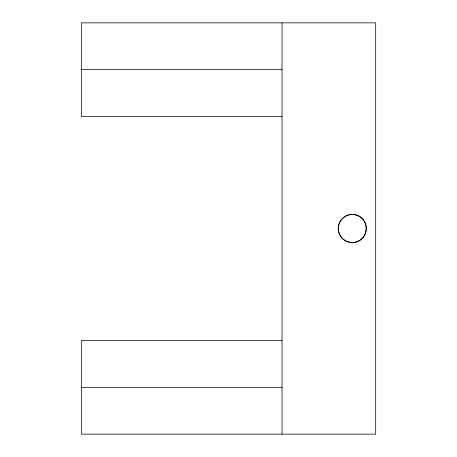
<?xml version="1.0" encoding="UTF-8"?>
<svg xmlns="http://www.w3.org/2000/svg" width="457" height="457" viewBox="0 0 457 457"><rect width="100%" height="100%" fill="white"/><g stroke="black" fill="none" stroke-linecap="round" stroke-linejoin="round"><path stroke-width="0.69" d="M81.317 69.675L282.032 69.675M282.032 116.501L81.317 116.501L81.317 22.85L375.683 22.85L375.683 434.15L81.317 434.15L81.317 340.499L282.032 340.499M81.317 387.325L282.032 387.325M282.032 22.85L282.032 434.15M338.706 224.867C337.129 230.871 339.888 237.531 345.246 240.668A13.95 13.83 0 0 0 359.299 240.668C368.445 235.743 368.445 221.257 359.299 216.332A13.95 13.83 0 0 0 345.246 216.332L342.339 218.566L340.105 221.474L338.706 224.867M345.246 240.668A14.047 14.047 0 0 0 366.32 228.5A14.047 14.047 0 0 0 345.246 216.332A14.047 14.047 0 0 0 345.246 240.668"/></g></svg>
